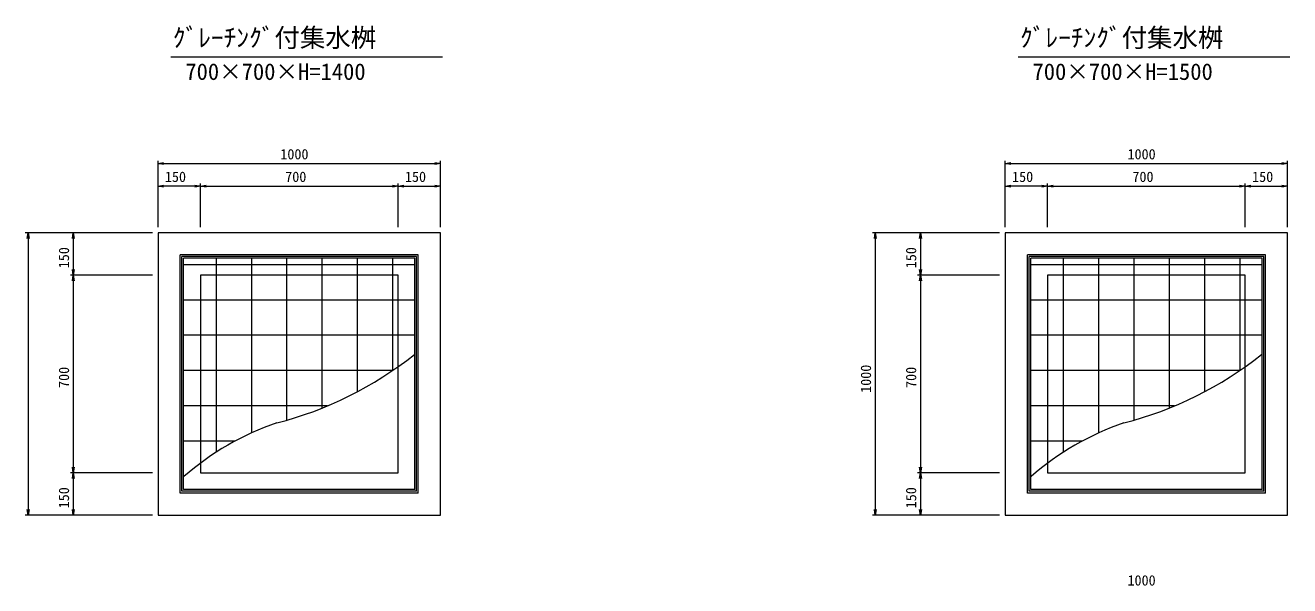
# Model space of a CAD drawing. Units: millimetres on the paper. Extents: x 0 to 841, y 0 to 594.
# Drawn here: x 381.8 to 605.7, y 191.5 to 290.7 of the extents above; entities that cross this region are included whole.
import ezdxf
from ezdxf.enums import TextEntityAlignment as Align

# ---------------------------------------------------------------- set-up
doc = ezdxf.new("R2010")
doc.units = ezdxf.units.MM
for name, color, linetype, lineweight in [('D-STR-DIM（寸法）', 7, 'Continuous', 18), ('D-STR-HTXT（旗揚げ）', 7, 'Continuous', 18), ('D-STR-STR1（構造物）', 4, 'Continuous', 18), ('D-STR（構造物外形線）', 1, 'Continuous', 18)]:
    doc.layers.add(name, color=color, linetype=linetype, lineweight=lineweight)
doc.layers.add('D-TTL-TXT（文字）', color=7, linetype='Continuous')
doc.styles.add('ＭＳ ゴシック', font='')
doc.styles.get('ＭＳ ゴシック').set_extended_font_data('MS Gothic')

msp = doc.modelspace()

# ---------------------------------------------------------------- linework, layer by layer
at = {"layer": 'D-STR-DIM（寸法）'}
for p, q in [((405.34, 255.004), (405.34, 266.754)), ((405.34, 266.254), (406.34, 266.42)), ((454.34, 266.42), (455.34, 266.254)), ((455.34, 255.004), (455.34, 266.754)), ((555.34, 255.004), (555.34, 266.754)), ((555.34, 266.254), (556.34, 266.42)), ((604.34, 266.42), (605.34, 266.254)), ((605.34, 255.004), (605.34, 266.754)), ((406.34, 266.087), (405.34, 266.254)), ((405.34, 266.254), (406.34, 266.254)), ((406.34, 266.254), (454.34, 266.254)), ((455.34, 266.254), (454.34, 266.087)), ((455.34, 266.254), (454.34, 266.254)), ((556.34, 266.087), (555.34, 266.254)), ((555.34, 266.254), (556.34, 266.254)), ((556.34, 266.254), (604.34, 266.254)), ((605.34, 266.254), (604.34, 266.087)), ((605.34, 266.254), (604.34, 266.254)), ((405.34, 255.004), (405.34, 262.754)), ((405.34, 262.254), (406.34, 262.42)), ((406.34, 262.087), (405.34, 262.254)), ((405.34, 262.254), (406.34, 262.254)), ((411.84, 262.254), (406.34, 262.254)), ((411.84, 262.42), (412.84, 262.254)), ((412.84, 262.254), (411.84, 262.087)), ((412.84, 262.254), (411.84, 262.254)), ((412.84, 255.004), (412.84, 262.754)), ((412.84, 255.004), (412.84, 262.754)), ((412.84, 262.254), (413.84, 262.42)), ((413.84, 262.087), (412.84, 262.254)), ((412.84, 262.254), (413.84, 262.254)), ((413.84, 262.254), (446.84, 262.254)), ((446.84, 262.42), (447.84, 262.254)), ((447.84, 262.254), (446.84, 262.087)), ((447.84, 262.254), (446.84, 262.254)), ((447.84, 255.004), (447.84, 262.754)), ((447.84, 255.004), (447.84, 262.754)), ((447.84, 262.254), (448.84, 262.42)), ((448.84, 262.087), (447.84, 262.254)), ((447.84, 262.254), (448.84, 262.254)), ((448.84, 262.254), (454.34, 262.254)), ((454.34, 262.42), (455.34, 262.254)), ((455.34, 262.254), (454.34, 262.087)), ((455.34, 262.254), (454.34, 262.254)), ((455.34, 255.004), (455.34, 262.754)), ((555.34, 255.004), (555.34, 262.754)), ((555.34, 262.254), (556.34, 262.42)), ((556.34, 262.087), (555.34, 262.254)), ((555.34, 262.254), (556.34, 262.254)), ((561.84, 262.254), (556.34, 262.254)), ((561.84, 262.42), (562.84, 262.254)), ((562.84, 262.254), (561.84, 262.087)), ((562.84, 262.254), (561.84, 262.254)), ((562.84, 255.004), (562.84, 262.754)), ((562.84, 255.004), (562.84, 262.754)), ((562.84, 262.254), (563.84, 262.42)), ((563.84, 262.087), (562.84, 262.254)), ((562.84, 262.254), (563.84, 262.254)), ((563.84, 262.254), (596.84, 262.254)), ((596.84, 262.42), (597.84, 262.254)), ((597.84, 262.254), (596.84, 262.087)), ((597.84, 262.254), (596.84, 262.254)), ((597.84, 255.004), (597.84, 262.754)), ((597.84, 255.004), (597.84, 262.754)), ((597.84, 262.254), (598.84, 262.42)), ((598.84, 262.087), (597.84, 262.254)), ((597.84, 262.254), (598.84, 262.254)), ((598.84, 262.254), (604.34, 262.254)), ((604.34, 262.42), (605.34, 262.254)), ((605.34, 262.254), (604.34, 262.087)), ((605.34, 262.254), (604.34, 262.254)), ((605.34, 255.004), (605.34, 262.754)), ((404.34, 254.004), (381.84, 254.004)), ((382.173, 253.004), (382.34, 254.004)), ((382.34, 254.004), (382.506, 253.004)), ((382.34, 254.004), (382.34, 253.004)), ((382.34, 253.004), (382.34, 205.004)), ((404.34, 254.004), (389.84, 254.004)), ((390.173, 253.004), (390.34, 254.004)), ((390.34, 254.004), (390.506, 253.004)), ((390.34, 254.004), (390.34, 253.004)), ((390.34, 253.004), (390.34, 247.504)), ((554.34, 254.004), (531.84, 254.004)), ((532.173, 253.004), (532.34, 254.004)), ((532.34, 254.004), (532.506, 253.004)), ((532.34, 254.004), (532.34, 253.004)), ((532.34, 253.004), (532.34, 205.004)), ((554.34, 254.004), (539.84, 254.004)), ((540.173, 253.004), (540.34, 254.004)), ((540.34, 254.004), (540.506, 253.004)), ((540.34, 254.004), (540.34, 253.004)), ((540.34, 253.004), (540.34, 247.504)), ((404.34, 246.504), (389.84, 246.504)), ((404.34, 246.504), (389.84, 246.504)), ((390.34, 246.504), (390.173, 247.504)), ((390.173, 245.504), (390.34, 246.504)), ((390.506, 247.504), (390.34, 246.504)), ((390.34, 246.504), (390.34, 247.504)), ((390.34, 246.504), (390.506, 245.504)), ((390.34, 246.504), (390.34, 245.504)), ((554.34, 246.504), (539.84, 246.504)), ((554.34, 246.504), (539.84, 246.504)), ((540.34, 246.504), (540.173, 247.504)), ((540.173, 245.504), (540.34, 246.504)), ((540.506, 247.504), (540.34, 246.504)), ((540.34, 246.504), (540.34, 247.504)), ((540.34, 246.504), (540.506, 245.504)), ((540.34, 246.504), (540.34, 245.504)), ((390.34, 245.504), (390.34, 212.504)), ((540.34, 245.504), (540.34, 212.504)), ((404.34, 211.504), (389.84, 211.504)), ((404.34, 211.504), (389.84, 211.504)), ((390.34, 211.504), (390.173, 212.504)), ((390.173, 210.504), (390.34, 211.504)), ((390.506, 212.504), (390.34, 211.504)), ((390.34, 211.504), (390.34, 212.504)), ((390.34, 211.504), (390.506, 210.504)), ((390.34, 211.504), (390.34, 210.504)), ((390.34, 210.504), (390.34, 205.004)), ((554.34, 211.504), (539.84, 211.504)), ((554.34, 211.504), (539.84, 211.504)), ((540.34, 211.504), (540.173, 212.504)), ((540.173, 210.504), (540.34, 211.504)), ((540.506, 212.504), (540.34, 211.504)), ((540.34, 211.504), (540.34, 212.504)), ((540.34, 211.504), (540.506, 210.504)), ((540.34, 211.504), (540.34, 210.504)), ((540.34, 210.504), (540.34, 205.004)), ((404.34, 204.004), (381.84, 204.004)), ((382.34, 204.004), (382.173, 205.004)), ((382.506, 205.004), (382.34, 204.004)), ((382.34, 204.004), (382.34, 205.004)), ((404.34, 204.004), (389.84, 204.004)), ((390.34, 204.004), (390.173, 205.004)), ((390.506, 205.004), (390.34, 204.004)), ((390.34, 204.004), (390.34, 205.004)), ((554.34, 204.004), (531.84, 204.004)), ((532.34, 204.004), (532.173, 205.004)), ((532.506, 205.004), (532.34, 204.004)), ((532.34, 204.004), (532.34, 205.004)), ((554.34, 204.004), (539.84, 204.004)), ((540.34, 204.004), (540.173, 205.004)), ((540.506, 205.004), (540.34, 204.004)), ((540.34, 204.004), (540.34, 205.004))]:
    msp.add_line(p, q, dxfattribs=at)
at = {"layer": 'D-STR-HTXT（旗揚げ）'}
for p, q in [((407.612, 285.166), (455.72, 285.166)), ((557.612, 285.166), (605.72, 285.166))]:
    msp.add_line(p, q, dxfattribs=at)
at = {"layer": 'D-STR-STR1（構造物）'}
for p, q in [((409.265, 207.929), (409.265, 250.079)), ((451.415, 250.079), (409.265, 250.079)), ((409.565, 208.229), (409.565, 249.779)), ((451.115, 249.779), (409.565, 249.779)), ((409.865, 208.529), (409.865, 249.479)), ((450.815, 249.479), (409.865, 249.479)), ((415.674, 246.504), (415.674, 249.404)), ((421.924, 246.504), (421.924, 249.404)), ((428.174, 246.504), (428.174, 249.404)), ((434.424, 246.504), (434.424, 249.404)), ((440.674, 246.504), (440.674, 249.404)), ((446.924, 246.504), (446.924, 249.404)), ((450.815, 208.529), (450.815, 249.479)), ((451.115, 208.229), (451.115, 249.779)), ((451.415, 207.929), (451.415, 250.079)), ((559.265, 207.929), (559.265, 250.079)), ((601.415, 250.079), (559.265, 250.079)), ((559.565, 208.229), (559.565, 249.779)), ((601.115, 249.779), (559.565, 249.779)), ((559.865, 208.529), (559.865, 249.479)), ((600.815, 249.479), (559.865, 249.479)), ((565.674, 246.504), (565.674, 249.404)), ((571.924, 246.504), (571.924, 249.404)), ((578.174, 246.504), (578.174, 249.404)), ((584.424, 246.504), (584.424, 249.404)), ((590.674, 246.504), (590.674, 249.404)), ((596.924, 246.504), (596.924, 249.404)), ((600.815, 208.529), (600.815, 249.479)), ((601.115, 208.229), (601.115, 249.779)), ((601.415, 207.929), (601.415, 250.079)), ((450.74, 248.35), (409.94, 248.35)), ((415.674, 215.174), (415.674, 246.504)), ((421.924, 218.582), (421.924, 246.504)), ((428.174, 220.832), (428.174, 246.504)), ((434.424, 222.977), (434.424, 246.504)), ((440.674, 225.875), (440.674, 246.504)), ((446.924, 229.648), (446.924, 246.504)), ((600.74, 248.35), (559.94, 248.35)), ((565.674, 215.174), (565.674, 246.504)), ((571.924, 218.582), (571.924, 246.504)), ((578.174, 220.832), (578.174, 246.504)), ((584.424, 222.977), (584.424, 246.504)), ((590.674, 225.875), (590.674, 246.504)), ((596.924, 229.648), (596.924, 246.504)), ((412.84, 242.1), (409.94, 242.1)), ((447.84, 242.1), (412.84, 242.1)), ((450.74, 242.1), (447.84, 242.1)), ((562.84, 242.1), (559.94, 242.1)), ((597.84, 242.1), (562.84, 242.1)), ((600.74, 242.1), (597.84, 242.1)), ((412.84, 235.85), (409.94, 235.85)), ((447.84, 235.85), (412.84, 235.85)), ((450.74, 235.85), (447.84, 235.85)), ((562.84, 235.85), (559.94, 235.85)), ((597.84, 235.85), (562.84, 235.85)), ((600.74, 235.85), (597.84, 235.85)), ((412.84, 229.6), (409.94, 229.6)), ((446.854, 229.6), (412.84, 229.6)), ((562.84, 229.6), (559.94, 229.6)), ((596.854, 229.6), (562.84, 229.6)), ((412.84, 223.35), (409.94, 223.35)), ((435.335, 223.35), (412.84, 223.35)), ((562.84, 223.35), (559.94, 223.35)), ((585.335, 223.35), (562.84, 223.35)), ((412.84, 217.1), (409.94, 217.1)), ((418.935, 217.1), (412.84, 217.1)), ((562.84, 217.1), (559.94, 217.1)), ((568.935, 217.1), (562.84, 217.1)), ((409.94, 210.85), (409.94, 210.85)), ((559.94, 210.85), (559.94, 210.85)), ((451.115, 208.229), (409.565, 208.229)), ((450.815, 208.529), (409.865, 208.529)), ((601.115, 208.229), (559.565, 208.229)), ((600.815, 208.529), (559.865, 208.529)), ((451.415, 207.929), (409.265, 207.929)), ((601.415, 207.929), (559.265, 207.929))]:
    msp.add_line(p, q, dxfattribs=at)
for centre, radius, start, end in [((410.166, 283.475), 65.181, 284.38345, 308.4971), ((560.166, 283.475), 65.181, 284.38345, 308.4971), ((442.047, 174.239), 48.695, 108.79618, 131.25146), ((592.047, 174.239), 48.695, 108.79618, 131.25146)]:
    msp.add_arc(centre, radius, start, end, dxfattribs=at)
at = {"layer": 'D-STR（構造物外形線）'}
for p, q in [((455.34, 254.004), (405.34, 254.004)), ((405.34, 254.004), (405.34, 204.004)), ((455.34, 204.004), (455.34, 254.004)), ((605.34, 254.004), (555.34, 254.004)), ((555.34, 254.004), (555.34, 204.004)), ((605.34, 204.004), (605.34, 254.004)), ((447.84, 246.504), (412.84, 246.504)), ((412.84, 246.504), (412.84, 211.504)), ((447.84, 211.504), (447.84, 246.504)), ((597.84, 246.504), (562.84, 246.504)), ((562.84, 246.504), (562.84, 211.504)), ((597.84, 211.504), (597.84, 246.504)), ((412.84, 211.504), (447.84, 211.504)), ((562.84, 211.504), (597.84, 211.504)), ((405.34, 204.004), (455.34, 204.004)), ((555.34, 204.004), (605.34, 204.004))]:
    msp.add_line(p, q, dxfattribs=at)

# ---------------------------------------------------------------- texts
at = {"layer": 'D-STR-DIM（寸法）', "style": 'ＭＳ ゴシック'}
for s, p in [('1000', (426.996, 266.454)), ('1000', (576.996, 266.454)), ('150', (406.558, 262.454)), ('700', (427.865, 262.454)), ('150', (449.058, 262.454)), ('150', (556.558, 262.454)), ('700', (577.865, 262.454)), ('150', (599.058, 262.454)), ('1000', (576.996, 191))]:
    msp.add_text(s, height=1.833, dxfattribs=at).set_placement(p, align=Align.BOTTOM_LEFT)
for s, p in [('150', (390.14, 247.722)), ('150', (540.14, 247.722)), ('700', (390.14, 226.529)), ('1000', (532.14, 225.66)), ('700', (540.14, 226.529)), ('150', (390.14, 205.222)), ('150', (540.14, 205.222))]:
    msp.add_text(s, height=1.833, rotation=90, dxfattribs=at).set_placement(p, align=Align.BOTTOM_LEFT)
at = {"layer": 'D-TTL-TXT（文字）', "style": 'ＭＳ ゴシック'}
for s, height, p in [('ｸﾞﾚｰﾁﾝｸﾞ付集水桝', 3.299, (407.962, 285.909)), ('ｸﾞﾚｰﾁﾝｸﾞ付集水桝', 3.299, (557.962, 285.909)), ('700×700×H=1400', 2.933, (410.177, 280.187)), ('700×700×H=1500', 2.933, (560.177, 280.187))]:
    msp.add_text(s, height=height, dxfattribs=at).set_placement(p, align=Align.BOTTOM_LEFT)

doc.saveas('drawing.dxf')
